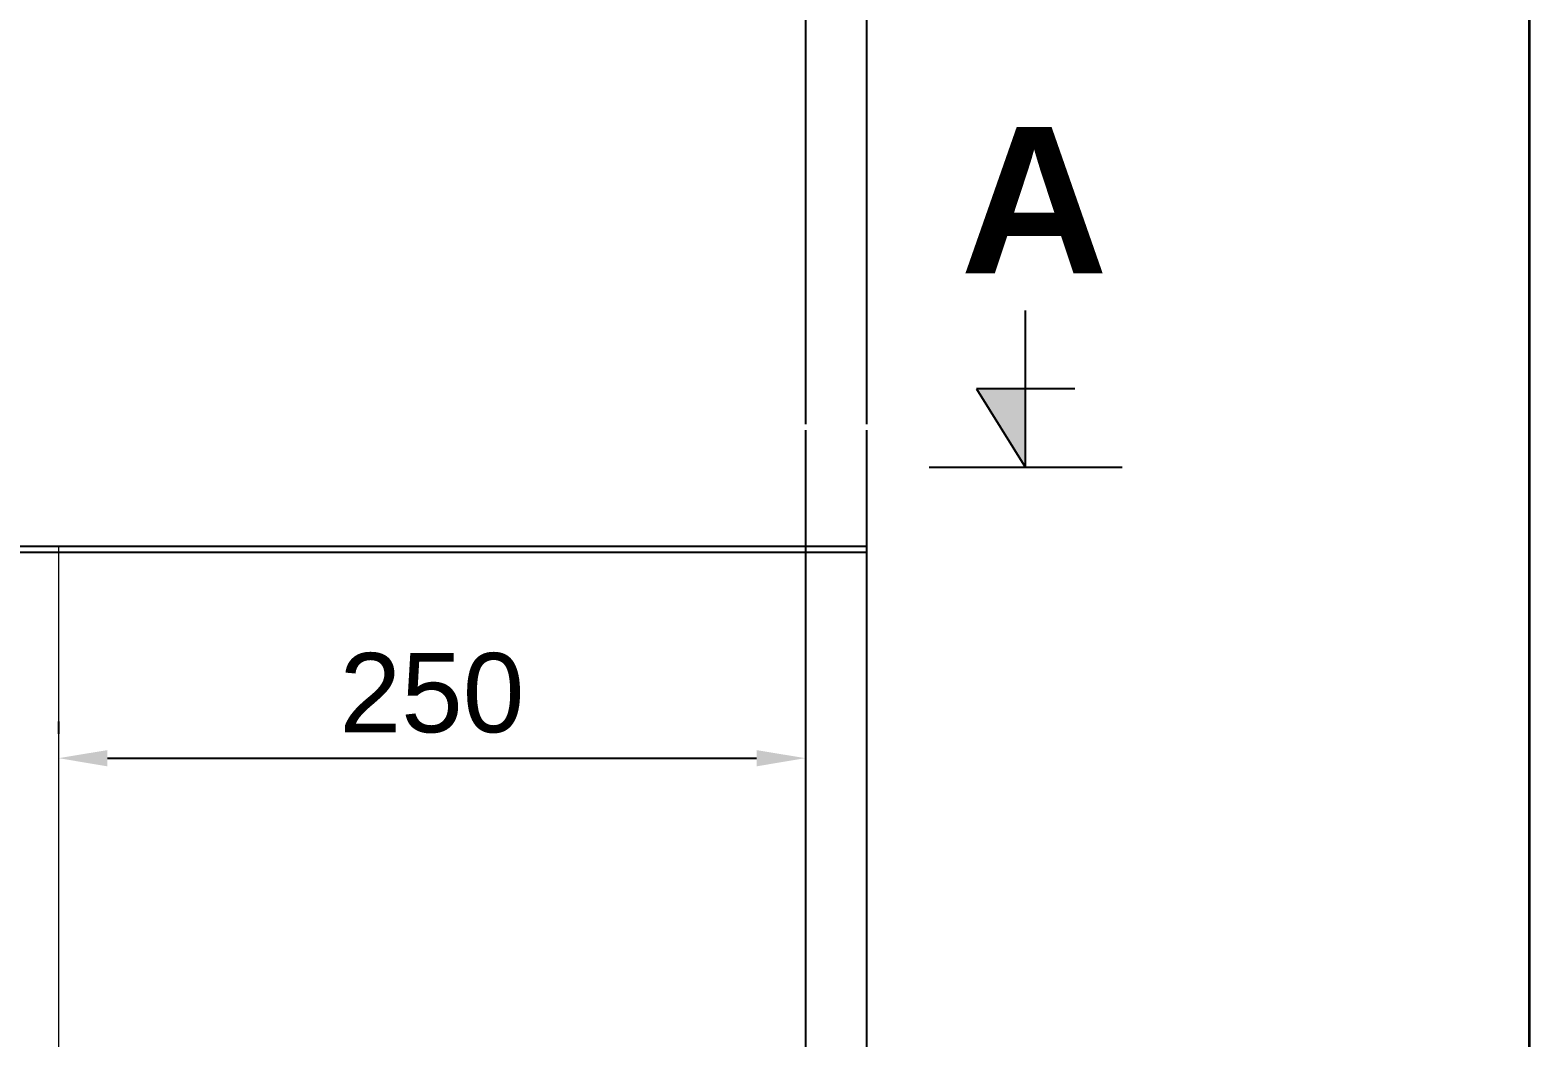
# Model space of a CAD drawing. Header units: millimetres. Extents: x 330554 to 656471, y 11007 to 130943.
# Drawn here: x 470262 to 471490, y 102679 to 103504 of the extents above; entities that cross this region are included whole.
import ezdxf

# ---------------------------------------------------------------- set-up
doc = ezdxf.new("R2010")
doc.units = ezdxf.units.MM
doc.header["$LTSCALE"] = 6
for name, color, linetype, lineweight in [('Khung', 7, 'Continuous', 20), ('kich thuoc', 9, 'Continuous', 13), ('netlonkhungten', 32, 'Continuous', 35), ('tex tieu de', 11, 'Continuous', 13)]:
    doc.layers.add(name, color=color, linetype=linetype, lineweight=lineweight)
doc.layers.add('Nen', color=7, linetype='Continuous')
doc.styles.add('kt2', font='arial.ttf', dxfattribs={"height": 65})
doc.styles.add('tieu de', font='arialbd.ttf', dxfattribs={"height": 120})
doc.dimstyles.new('TL 0.4', dxfattribs={"dimscale": 20, "dimtxt": 0.18, "dimasz": 2, "dimexe": 1, "dimexo": 2, "dimgap": 1, "dimtad": 1, "dimtoh": 1, "dimdec": 0, "dimlfac": 0.4, "dimzin": 0, "dimdsep": 46, "dimtxsty": 'kt2', "dimcen": 2, "dimclrd": 256, "dimclre": 256, "dimclrt": 2, "dimadec": 0, "dimazin": 0, "dimtfac": 1, "dimtdec": 0, "dimtofl": 0, "dimtmove": 0, "dimatfit": 3, "dimfxl": 1, "dimtolj": 1, "dimtzin": 0, "dimarcsym": 0})

# ---------------------------------------------------------------- blocks, each defined once
blk = doc.blocks.new('*D185')
at = {"layer": 'Defpoints', "color": 0, "linetype": 'ByBlock', "ltscale": 0.2, "transparency": 16777216}
for p in [(470896.9, 102907), (470285.1, 102897.1), (470896.9, 102897.1)]:
    blk.add_point(p, dxfattribs=at)
at = {"layer": 'kich thuoc', "linetype": 'ByBlock', "lineweight": -2, "ltscale": 0.2, "transparency": 16777216}
for p, q in [((470285.1, 102937.1), (470285.1, 102927)), ((470896.9, 102937.1), (470896.9, 102927)), ((470325.1, 102907), (470856.9, 102907))]:
    blk.add_line(p, q, dxfattribs=at)
at = {"layer": 'kich thuoc', "linetype": 'ByBlock', "ltscale": 0.2, "transparency": 16777216}
for points in [[(470325.1, 102913.6), (470325.1, 102900.3), (470285.1, 102907)], [(470856.9, 102913.6), (470856.9, 102900.3), (470896.9, 102907)]]:
    blk.add_solid(points, dxfattribs=at)
at = {"layer": 'kich thuoc', "color": 2, "linetype": 'ByBlock', "lineweight": 5, "ltscale": 0.2, "transparency": 16777216, "insert": (470591, 102960.2), "char_height": 65, "attachment_point": 5, "style": 'kt2'}
blk.add_mtext('\\A1;250', dxfattribs=at)

msp = doc.modelspace()

# ---------------------------------------------------------------- hatches: boundary and pattern name
at = {"layer": 'Nen'}
msp.add_hatch(color=256, dxfattribs=at).paths.add_polyline_path([(471077.332, 103209.446), (471037.03, 103209.446), (471077.332, 103145.021)])

# ---------------------------------------------------------------- linework, layer by layer
msp.add_lwpolyline([(470896.898, 103175.701), (470896.898, 100050.701), (469146.898, 100050.701), (469146.898, 104550.701), (470896.898, 104550.701), (470896.898, 103180.701)])
at = {"layer": 'Khung'}
msp.add_line((470285.072, 103080.701), (470285.072, 100050.701), dxfattribs=at)
at = {"layer": 'Nen'}
for p, q in [((470946.898, 104538.201), (470946.898, 103180.701)), ((471077.332, 103145.021), (471077.332, 103273.871)), ((471117.633, 103209.446), (471037.03, 103209.446)), ((471037.03, 103209.446), (471077.332, 103145.021)), ((470946.898, 103175.701), (470946.898, 100063.201)), ((471156.346, 103145.021), (470998.318, 103145.021)), ((469146.898, 103080.701), (470896.898, 103080.701)), ((469146.898, 103075.701), (470896.898, 103075.701)), ((470896.898, 103080.701), (470946.898, 103080.701)), ((470896.898, 103080.701), (470896.898, 103075.701)), ((470896.898, 103075.701), (470946.898, 103075.701))]:
    msp.add_line(p, q, dxfattribs=at)
at = {"layer": 'netlonkhungten'}
msp.add_lwpolyline([(452938.487, 106624.043), (471489.765, 106624.043), (471489.765, 93185.678), (452938.487, 93185.678)], close=True, dxfattribs=at)

# ---------------------------------------------------------------- texts
at = {"layer": 'tex tieu de', "style": 'tieu de'}
msp.add_text('A', height=120, dxfattribs=at).set_placement((471023.854, 103304.183))

# ---------------------------------------------------------------- dimensions: what is measured, and where the dimension line sits
at = {"layer": 'kich thuoc', "linetype": 'ByBlock', "lineweight": 5, "ltscale": 0.2}
dim = msp.add_linear_dim(base=(470896.898, 102906.983), p1=(470285.072, 102897.113), p2=(470896.898, 102897.113), text='250', dimstyle='TL 0.4', dxfattribs=at)
dim.commit()
dim.dimension.update_dxf_attribs({"geometry": '*D185', "text_midpoint": (470590.985, 102960.17)})

doc.saveas('drawing.dxf')
